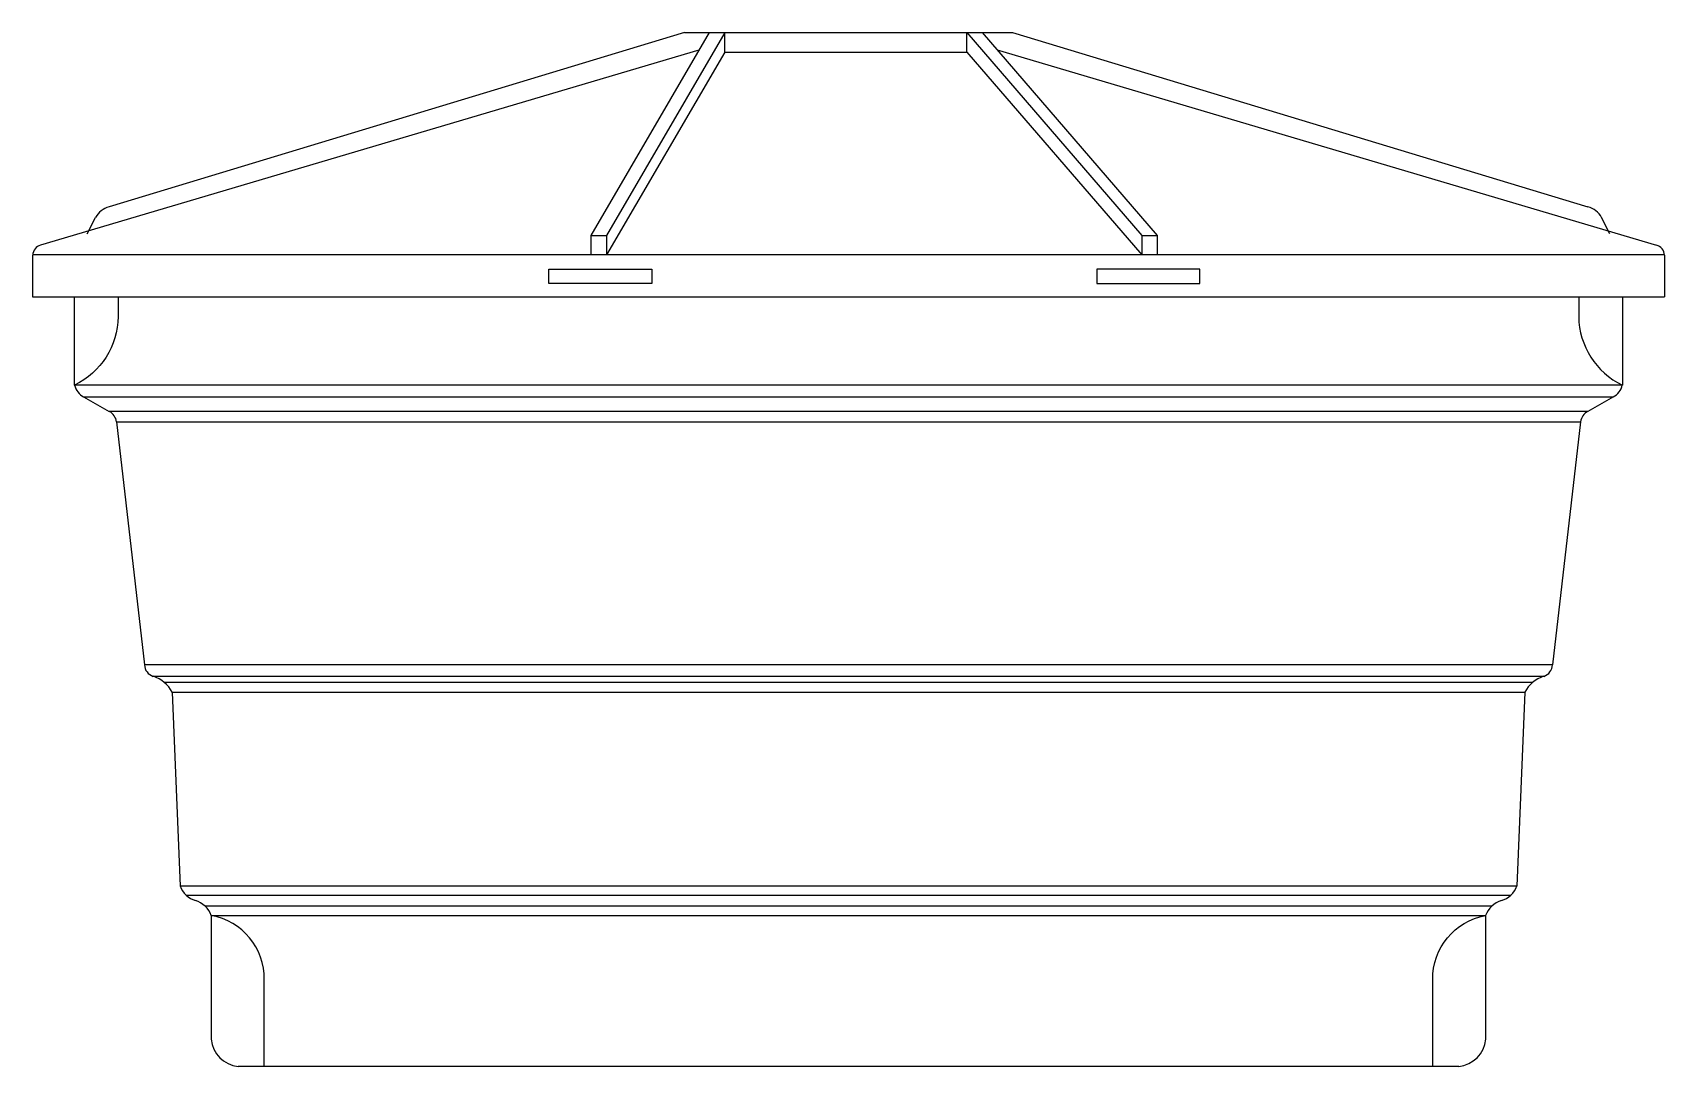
# Model space of a CAD drawing. Header units: millimetres. Extents: x 16.73 to 17.78, y 5.59 to 6.25.
import ezdxf

# ---------------------------------------------------------------- set-up
doc = ezdxf.new("R2010")
doc.units = ezdxf.units.MM
doc.header["$LTSCALE"] = 10

msp = doc.modelspace()

# ---------------------------------------------------------------- linework, layer by layer
for p, q in [((17.1468, 6.2519), (16.7765, 6.1398)), ((17.1627, 6.2519), (17.0866, 6.1214)), ((17.1728, 6.2519), (17.0967, 6.1214)), ((17.1468, 6.2519), (17.3579, 6.2519)), ((17.1728, 6.2394), (17.1728, 6.2519)), ((17.3285, 6.2519), (17.441, 6.1214)), ((17.3285, 6.2394), (17.3285, 6.2519)), ((17.3384, 6.2519), (17.4509, 6.1214)), ((17.3579, 6.2519), (17.7281, 6.1398)), ((17.1561, 6.2406), (16.7324, 6.1151)), ((17.1728, 6.2394), (17.0967, 6.1089)), ((17.1728, 6.2394), (17.3285, 6.2394)), ((17.3285, 6.2394), (17.441, 6.1089)), ((17.348, 6.2408), (17.7722, 6.1151)), ((16.7624, 6.1225), (16.7678, 6.1329)), ((17.7423, 6.1225), (17.7368, 6.1329)), ((17.0866, 6.1214), (17.0866, 6.1089)), ((17.0866, 6.1214), (17.0967, 6.1214)), ((17.0967, 6.1214), (17.0967, 6.1089)), ((17.441, 6.1214), (17.441, 6.1089)), ((17.441, 6.1214), (17.4509, 6.1214)), ((17.4509, 6.1214), (17.4509, 6.1089)), ((17.7773, 6.1089), (16.7273, 6.1089)), ((16.7273, 6.1087), (16.7273, 6.0819)), ((17.7773, 6.1087), (17.7773, 6.0819)), ((16.7273, 6.0819), (17.7773, 6.0819)), ((16.7543, 6.0251), (16.7543, 6.0819)), ((17.7503, 6.0819), (17.7503, 6.0251)), ((17.7503, 6.0251), (16.7543, 6.0251)), ((16.7601, 6.0176), (17.7445, 6.0176)), ((16.7601, 6.0176), (16.7766, 6.0082)), ((17.7445, 6.0176), (17.728, 6.0082)), ((17.728, 6.0082), (16.7766, 6.0082)), ((16.7813, 6.0015), (16.7993, 5.8452)), ((16.7813, 6.0015), (17.7234, 6.0015)), ((17.7234, 6.0015), (17.7054, 5.8452)), ((17.7054, 5.8452), (16.7993, 5.8452)), ((16.8049, 5.8378), (17.6998, 5.8378)), ((17.6926, 5.8338), (16.812, 5.8338)), ((16.8171, 5.8275), (17.6875, 5.8275)), ((16.8171, 5.8275), (16.8222, 5.7029)), ((17.6875, 5.8275), (17.6824, 5.7029)), ((17.6824, 5.7029), (16.8222, 5.7029)), ((16.826, 5.697), (17.6786, 5.697)), ((17.6663, 5.6899), (16.8384, 5.6899)), ((16.8423, 5.6839), (17.6623, 5.6839)), ((16.8423, 5.6839), (16.8423, 5.6043)), ((17.6623, 5.6839), (17.6623, 5.6043)), ((16.8596, 5.5869), (17.645, 5.5869))]:
    msp.add_line(p, q)
for points in [[(17.0594, 6.0998), (17.1257, 6.0998), (17.1257, 6.0905), (17.0594, 6.0905)], [(17.4784, 6.0998), (17.4121, 6.0998), (17.4121, 6.0905), (17.4784, 6.0905)]]:
    msp.add_lwpolyline(points, close=True)
for points in [[(16.7824, 6.0819), (16.7824, 6.0692, -0.284146), (16.7543, 6.0251, -1.594244)], [(17.7222, 6.0819), (17.7222, 6.0692, 0.284146), (17.7503, 6.0251, 1.594244)], [(16.8764, 5.5869), (16.8764, 5.6427, 0.367565), (16.8423, 5.6839, -11.368727)], [(17.6283, 5.5869), (17.6283, 5.6427, -0.367565), (17.6623, 5.6839, 11.368727)]]:
    msp.add_lwpolyline(points, format="xyb")
for centre, radius, start, end in [((16.7798, 6.1267), 0.0135, 103.9532, 152.3344), ((17.7249, 6.1267), 0.0135, 27.6656, 76.0468), ((16.7341, 6.1086), 0.00674, 103.9532, 178.4913), ((17.7706, 6.1086), 0.00674, 1.5087, 76.0468), ((16.7651, 6.0274), 0.011, 191.9092, 243.1102), ((17.7395, 6.0274), 0.011, 296.8898, 348.0908), ((16.772, 6), 0.00946, 9.3524, 60.4739), ((17.7327, 6), 0.00946, 119.5261, 170.6476), ((16.8074, 5.8455), 0.00814, 182.418, 251.9973), ((17.6972, 5.8455), 0.00814, 288.0027, 357.582), ((16.7983, 5.8176), 0.0213, 27.7377, 71.9973), ((17.7063, 5.8176), 0.0213, 108.0027, 152.2623), ((16.8363, 5.7078), 0.0149, 199.1953, 253.6132), ((17.6683, 5.7078), 0.0149, 286.3868, 340.8047), ((16.8277, 5.6786), 0.0155, 19.7841, 73.6132), ((17.6769, 5.6786), 0.0155, 106.3868, 160.2159), ((16.8613, 5.6059), 0.0191, 184.5534, 264.9297), ((17.6433, 5.6059), 0.0191, 275.0703, 355.4466)]:
    msp.add_arc(centre, radius, start, end)

doc.saveas('drawing.dxf')
